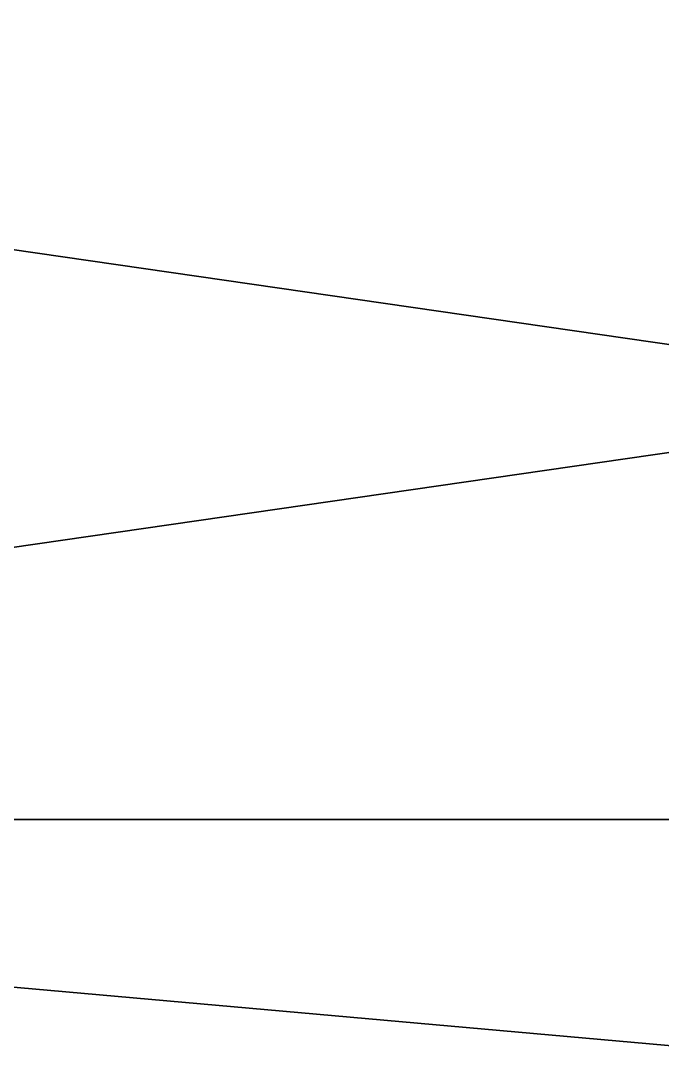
# Model space of a CAD drawing. Header units: millimetres. Extents: x -18 to 4450, y -985 to 970.
# Drawn here: x 3564.64 to 3590, y -341.68 to -301.04 of the extents above; entities that cross this region are included whole.
import ezdxf

# ---------------------------------------------------------------- set-up
doc = ezdxf.new("R2010")
doc.units = ezdxf.units.MM
doc.layers.add('body__rear_spare_tire', color=250, linetype='CONTINUOUS')

msp = doc.modelspace()

# ---------------------------------------------------------------- linework, layer by layer
at = {"layer": 'body__rear_spare_tire'}
for points in [[(3490.00001, -299.329072, 1220.005274), (3720.000029, -299.329072, 1220.005274), (3720.000029, -332.59663, 1157.765985)], [(3490.00001, -299.329072, 1220.005274), (3720.000029, -332.59663, 1157.765985), (3490.00001, -332.59663, 1157.765985)], [(3490.00001, -332.59663, 882.233977), (3720.000029, -332.59663, 882.233977), (3720.000029, -299.329072, 819.994688)], [(3490.00001, -332.59663, 882.233977), (3720.000029, -299.329072, 819.994688), (3490.00001, -299.329072, 819.994688)], [(3490.00001, -332.59663, 1157.765985), (3720.000029, -332.59663, 1157.765985), (3720.000029, -353.082687, 1090.232491)], [(3490.00001, -332.59663, 1157.765985), (3720.000029, -353.082687, 1090.232491), (3490.00001, -353.082687, 1090.232491)], [(3490.00001, -353.082687, 949.76747), (3720.000029, -353.082687, 949.76747), (3720.000029, -332.59663, 882.233977)], [(3490.00001, -353.082687, 949.76747), (3720.000029, -332.59663, 882.233977), (3490.00001, -332.59663, 882.233977)]]:
    msp.add_3dface(points, dxfattribs=at)

doc.saveas('drawing.dxf')
